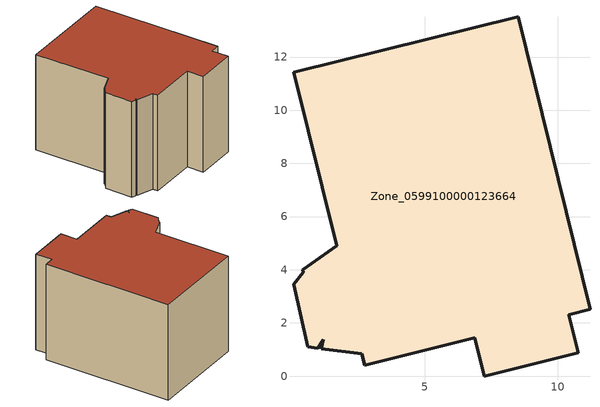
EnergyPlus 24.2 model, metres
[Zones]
Zone_0599100000123664
 floor ground (C_G): 6.88,1.44 2.74,0.41 2.63,0.84 1.1,1.04 1.18,1.38 0.96,1.05 0.6,1.1 0.06,3.45 0.43,3.9 0.41,4 1.69,4.9 0.07,11.42 8.52,13.51 11.21,2.51 10.41,2.31 10.77,0.87 7.23,0 z0
 wall outside (C_F): 0.07,11.42 1.69,4.9 0.41,4 0.43,3.9 0.06,3.45 0.6,1.1 0.96,1.05 1.18,1.38 1.1,1.04 2.63,0.84 2.74,0.41 6.88,1.44 7.23,0 10.77,0.87 10.41,2.31 11.21,2.51 8.52,13.51 0.07,11.42 z0:8.69
 roof outside (C_R): 1.18,1.38 1.1,1.04 2.63,0.84 2.74,0.41 6.88,1.44 7.23,0 10.77,0.87 10.41,2.31 11.21,2.51 8.52,13.51 0.07,11.42 1.69,4.9 0.41,4 0.43,3.9 0.06,3.45 0.6,1.1 0.96,1.05 z8.69
[BUILDING]
Pand.0599100000123664: North Axis=0; Terrain=City; Loads Convergence Tolerance Value=0.04; Temperature Convergence Tolerance Value=0.4; Solar Distribution=FullExterior; Maximum Number of Warmup Days=25; Minimum Number of Warmup Days=1
[Site:Location]
Rotterdam.The.Hague.AP_ZH_NLD Design_Conditions: Latitude=51.96; Longitude=4.45; Time Zone=1; Elevation=-4.5
[SITE:GROUNDTEMPERATURE:BUILDINGSURFACE]
18, 18, 18, 18, 18, 18, 18, 18, 18, 18, 18, 18
[MATERIAL] Thermal Absorptance=0.9; Solar Absorptance=0.7; Visible Absorptance=0.7
Name | Roughness | Thickness | Conductivity | Density | Specific Heat
G.D.1965 | MediumSmooth | 0.15 | 1 | 540 | 1210
F.D.1965 | Rough | 0.3 | 0.857143 | 1920 | 840
R.D.1965 | MediumRough | 0.2 | 0.08 | 1500 | 1000
[CONSTRUCTION]
C_G: G.D.1965
C_F: F.D.1965
C_R: R.D.1965
[ZONE]
Zone_0599100000123664: Type=1; Multiplier=1; Ceiling Height=Autocalculate; Volume=Autocalculate; Floor Area=autocalculate; Part of Total Floor Area=Yes
[ZONEINFILTRATION:DESIGNFLOWRATE]
Infil_Zone_0599100000123664: Zone or ZoneList or Space or SpaceList=Zone_0599100000123664; Schedule=AlwaysOn; Design Flow Rate Calculation Method=Flow/Area; Flow Rate per Floor Area=0.0042; Constant Term Coefficient=1; Temperature Term Coefficient=0; Velocity Term Coefficient=0; Velocity Squared Term Coefficient=0
[HVACTEMPLATE:ZONE:IDEALLOADSAIRSYSTEM]
Zone_0599100000123664: Maximum Heating Supply Air Temperature=50; Minimum Cooling Supply Air Temperature=13; Maximum Heating Supply Air Humidity Ratio=0.0156; Minimum Cooling Supply Air Humidity Ratio=0.0077; Heating Limit=NoLimit; Cooling Limit=NoLimit; Dehumidification Control Type=ConstantSensibleHeatRatio; Cooling Sensible Heat Ratio=0.7; Dehumidification Setpoint=60; Humidification Control Type=None; Humidification Setpoint=30; Outdoor Air Method=None; Outdoor Air Flow Rate per Person=0.00944; Outdoor Air Flow Rate per Zone Floor Area=0; Outdoor Air Flow Rate per Zone=0; Demand Controlled Ventilation Type=None; Outdoor Air Economizer Type=NoEconomizer; Heat Recovery Type=None; Sensible Heat Recovery Effectiveness=0.7; Latent Heat Recovery Effectiveness=0.65
[ZONECONTROL:THERMOSTAT]
ThermostatControl_Zone_0599100000123664: Zone or ZoneList=Zone_0599100000123664; Control Type Schedule=DualSetpointControlType; Control 1=Thermostat_Zone_0599100000123664; Temperature Difference Between Cutout And Setpoint=0
[THERMOSTATSETPOINT:DUALSETPOINT]
Thermostat_Zone_0599100000123664: Heating Setpoint Temperature Schedule=HeatingSetpoint_Zone_0599100000123664; Cooling Setpoint Temperature Schedule=CoolingSetpoint_Zone_0599100000123664
[SCHEDULE:COMPACT]
HeatingSetpoint_Zone_0599100000123664: Through: 12/31, For: AllDays, Until: 24:00, 21
CoolingSetpoint_Zone_0599100000123664: Through: 12/31, For: AllDays, Until: 24:00, 24
DualSetpointControlType: Through: 12/31, For: AllDays, Until: 24:00, 4
AlwaysOn: Through: 12/31, For: AllDays, Until: 24:00, 1
